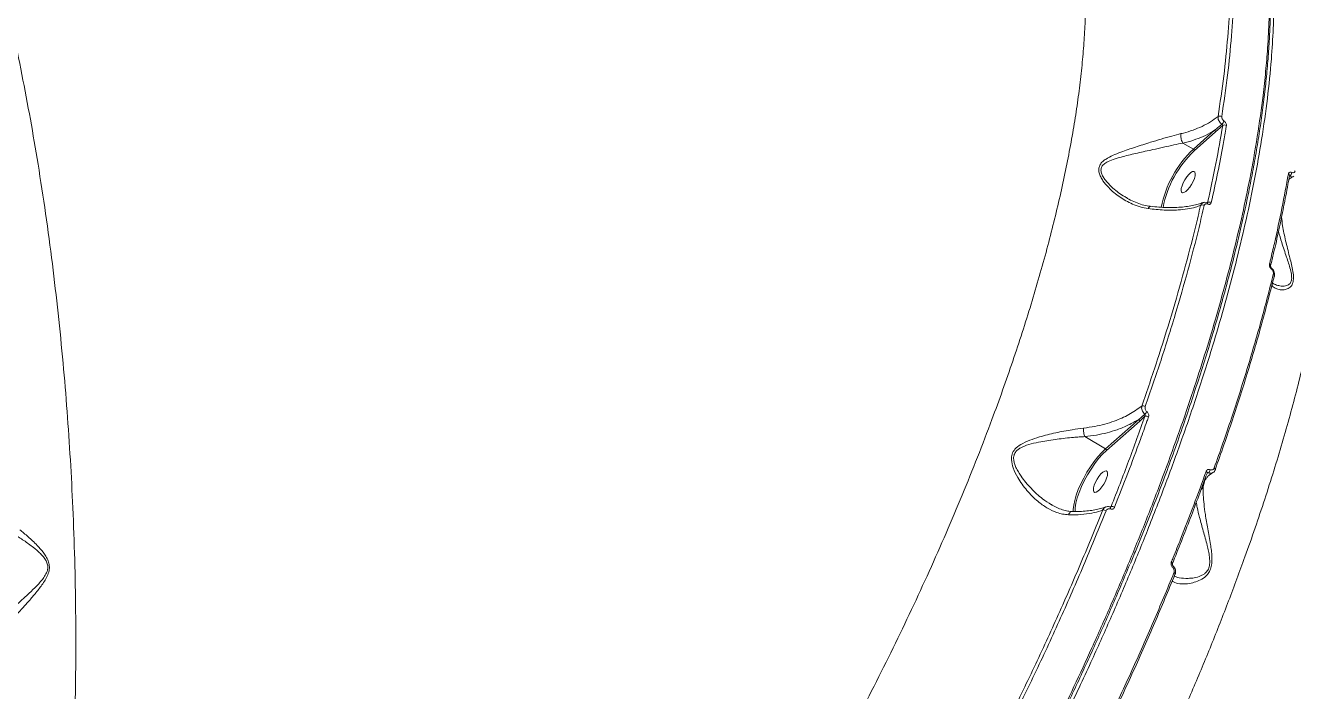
# Model space of a CAD drawing. Header units: millimetres. Extents: x -8607 to 7621, y -5747 to 4382.
# Drawn here: x 5129.4 to 5597.6, y 538 to 783.9 of the extents above; entities that cross this region are included whole.
import ezdxf

# ---------------------------------------------------------------- set-up
doc = ezdxf.new("R2010")
doc.units = ezdxf.units.MM
doc.layers.add('DIKOM_ОБЪЕКТ', color=7, linetype='Continuous')

msp = doc.modelspace()

# ---------------------------------------------------------------- linework, layer by layer
at = {"layer": 'DIKOM_ОБЪЕКТ', "color": 7, "linetype": 'Continuous', "lineweight": 15}
for p, q in [((5560.575, 738.191), (5568.443, 745.156)), ((5568.778, 744.556), (5560.91, 737.592)), ((5571.414, 746.911), (5568.778, 744.556)), ((5556.746, 740.431), (5560.575, 738.191)), ((5596.072, 728.402), (5596.072, 728.402)), ((5565.664, 718.42), (5565.836, 718.502)), ((5565.731, 718.397), (5565.742, 718.392)), ((5528.17, 627.636), (5540.428, 638.486)), ((5540.763, 637.887), (5528.505, 627.037)), ((5542.728, 639.641), (5540.763, 637.887)), ((5520.495, 632.126), (5528.17, 627.636)), ((5566.094, 618.738), (5565.611, 618.496)), ((5568.713, 619.95), (5568.693, 619.909)), ((5564.647, 615.501), (5564.254, 613.728)), ((5529.815, 606.174), (5530.235, 606.375))]:
    msp.add_line(p, q, dxfattribs=at)
at = {"layer": 'DIKOM_ОБЪЕКТ', "color": 7, "linetype": 'Continuous', "lineweight": 15, "flags": 128}
for points in [[(5560.794, 730.008), (5561.148, 729.756), (5561.301, 729.204), (5561.243, 728.398), (5560.977, 727.403), (5560.525, 726.299), (5559.924, 725.176), (5559.223, 724.125), (5558.478, 723.23), (5557.749, 722.566), (5557.096, 722.184), (5556.572, 722.117), (5556.218, 722.369), (5556.065, 722.921), (5556.123, 723.727), (5556.389, 724.722), (5556.841, 725.826), (5557.442, 726.949), (5558.143, 728), (5558.889, 728.894), (5559.617, 729.559), (5560.27, 729.941), (5560.794, 730.008)], [(5589.414, 693.9), (5589.448, 693.978), (5589.473, 694.049), (5589.488, 694.111), (5589.495, 694.163), (5589.492, 694.206), (5589.48, 694.237), (5589.466, 694.253)], [(5516.26, 604.428), (5516.26, 605.24), (5516.425, 606.825), (5516.795, 608.604), (5517.362, 610.538), (5518.114, 612.585), (5519.033, 614.7), (5520.101, 616.838), (5521.295, 618.953), (5522.587, 620.998), (5523.951, 622.928), (5525.356, 624.703), (5526.773, 626.284), (5528.17, 627.636)], [(5528.505, 627.037), (5527.074, 625.646), (5525.624, 624.01), (5524.19, 622.168), (5522.806, 620.166), (5521.506, 618.051), (5520.322, 615.875), (5519.281, 613.69), (5518.409, 611.549), (5517.728, 609.503), (5517.253, 607.603), (5516.996, 605.893), (5516.963, 604.416), (5516.964, 604.408)], [(5528.39, 619.453), (5528.743, 619.201), (5528.897, 618.649), (5528.838, 617.843), (5528.572, 616.848), (5528.12, 615.744), (5527.519, 614.621), (5526.818, 613.57), (5526.073, 612.675), (5525.344, 612.011), (5524.691, 611.629), (5524.167, 611.562), (5523.813, 611.814), (5523.66, 612.366), (5523.718, 613.172), (5523.984, 614.167), (5524.436, 615.271), (5525.037, 616.394), (5525.738, 617.445), (5526.484, 618.339), (5527.212, 619.004), (5527.865, 619.386), (5528.39, 619.453)], [(5565.319, 619.271), (5565.466, 619.173), (5565.588, 619.07), (5565.681, 618.964), (5565.741, 618.86), (5565.766, 618.762), (5565.754, 618.673), (5565.752, 618.666)], [(5565.752, 618.666), (5565.707, 618.597), (5565.626, 618.537)], [(5568.28, 620.551), (5568.422, 620.457), (5568.542, 620.356), (5568.633, 620.254), (5568.695, 620.152), (5568.723, 620.055), (5568.718, 619.966), (5568.713, 619.95)], [(5529.87, 606.161), (5529.93, 606.117), (5529.977, 606.034), (5530.004, 605.92), (5530.01, 605.778), (5529.996, 605.613), (5529.961, 605.434)], [(5552.447, 585.761), (5552.595, 585.665), (5552.719, 585.566), (5552.815, 585.468), (5552.879, 585.373), (5552.908, 585.287), (5552.902, 585.212), (5552.899, 585.203)], [(5552.946, 583.813), (5553.014, 583.936), (5553.068, 584.051), (5553.107, 584.155), (5553.13, 584.247), (5553.135, 584.322), (5553.124, 584.38), (5553.096, 584.419), (5553.094, 584.42)], [(5553.435, 581.897), (5553.578, 581.804), (5553.7, 581.709), (5553.795, 581.614), (5553.86, 581.523), (5553.894, 581.439), (5553.895, 581.366), (5553.862, 581.305), (5553.798, 581.259)]]:
    msp.add_lwpolyline(points, dxfattribs=at)
at = {"layer": 'DIKOM_ОБЪЕКТ', "color": 7, "linetype": 'Continuous', "lineweight": 15}
for centre, radius, start, end in [((5570.401, 749.191), 1.239, 58.88563, 124.78526), ((5568.144, 744.595), 0.635, 356.48291, 61.89602), ((5568.498, 750.12), 3.739, 313.99228, 336.20636), ((5572.149, 745.93), 1.225, 58.42718, 126.86467), ((5587.888, 709.139), 39.875, 133.23257, 169.05178), ((5587.001, 709.653), 38.227, 133.04194, 169.43013), ((5560.276, 737.631), 0.635, 356.48203, 61.89617), ((5595.379, 728.475), 0.696, 353.21534, 65.42013), ((5595.222, 729.597), 1.659, 302.35718, 1.23681), ((5563.893, 716.294), 1.311, 58.05557, 119.13733), ((5565.457, 718.056), 0.44, 345.78405, 49.72487), ((5566.514, 717.417), 1.28, 57.62426, 121.99518), ((5588.445, 695.275), 0.671, 354.59179, 67.26203), ((5589.831, 691.348), 0.676, 355.84381, 66.97274), ((5590.1, 691.4), 0.417, 310.43226, 346.03922), ((5541.976, 641.894), 1.589, 56.90711, 105.10391), ((5540.129, 637.926), 0.635, 356.48291, 61.89602), ((5540.49, 642.949), 3.351, 311.06415, 331.59242), ((5543.179, 638.161), 1.547, 56.22535, 106.94938), ((5527.871, 627.076), 0.635, 356.48203, 61.89617), ((5565.059, 620.156), 1.756, 306.11346, 351.98704), ((5527.374, 603.202), 1.866, 56.81032, 96.99623), ((5530.534, 604.638), 1.763, 56.11622, 99.77184)]:
    msp.add_arc(centre, radius, start, end, dxfattribs=at)
for points, knots in [([(5029.323, 982.02), (5031.62, 980.359), (5036.364, 976.93), (5043.49, 970.3), (5050.696, 962.483), (5057.818, 953.495), (5064.83, 943.39), (5070.777, 933.696), (5075.7, 924.895), (5079.655, 917.34), (5083.542, 909.421), (5087.338, 901.182), (5091.035, 892.651), (5094.636, 883.829), (5098.152, 874.685), (5101.571, 865.253), (5104.886, 855.555), (5108.621, 843.969), (5112.717, 830.295), (5117.037, 814.53), (5121.075, 798.407), (5124.779, 782.204), (5128.193, 765.803), (5131.302, 749.362), (5134.228, 732.236), (5136.946, 714.435), (5139.413, 696.069), (5141.563, 677.653), (5143.374, 659.49), (5144.879, 641.43), (5146.079, 623.63), (5147.023, 605.386), (5147.687, 586.732), (5148.041, 567.809), (5148.078, 549.15), (5147.812, 531.049), (5147.256, 513.34), (5146.433, 496.162), (5145.355, 479.635), (5144.07, 463.746), (5143.031, 453.596), (5142.512, 448.516)], [0, 0, 0, 0, 0.0295741, 0.0610736, 0.092718, 0.1244627, 0.1563564, 0.1883528, 0.2074512, 0.2265497, 0.2457365, 0.2649233, 0.2838489, 0.3027745, 0.321786, 0.3407975, 0.3596657, 0.3785551, 0.4067544, 0.4350244, 0.4624508, 0.4899422, 0.5163647, 0.5428453, 0.5688813, 0.5971268, 0.6254429, 0.6529138, 0.6804497, 0.7069148, 0.7334378, 0.7595154, 0.787831, 0.8162174, 0.8437562, 0.87136, 0.89789, 0.9244779, 0.9506191, 0.9752864, 1, 1, 1, 1]), ([(5354.937, 396.202), (5358.527, 401.223), (5365.715, 411.277), (5376.3, 426.81), (5386.726, 442.659), (5396.968, 458.846), (5406.99, 475.306), (5416.774, 492.024), (5426.278, 508.932), (5434.924, 524.971), (5442.746, 540.063), (5449.799, 554.181), (5456.594, 568.314), (5463.125, 582.452), (5469.372, 596.561), (5475.325, 610.623), (5480.966, 624.598), (5485.91, 637.489), (5490.219, 649.295), (5493.952, 660.015), (5497.453, 670.586), (5500.723, 681.008), (5503.762, 691.287), (5506.556, 701.375), (5509.1, 711.246), (5511.398, 720.907), (5513.455, 730.38), (5515.269, 739.66), (5516.834, 748.726), (5518.145, 757.551), (5519.201, 766.118), (5520.003, 774.428), (5520.55, 782.484), (5520.839, 790.249), (5520.872, 797.705), (5520.653, 804.857), (5520.179, 811.722), (5519.373, 818.98), (5518.136, 826.493), (5516.352, 834.106), (5514.13, 841.155), (5511.475, 847.611), (5508.395, 853.465), (5504.885, 858.688), (5500.983, 863.336), (5498.035, 865.892), (5496.559, 867.17)], [0, 0, 0, 0, 0.0279517, 0.0559711, 0.0841497, 0.112398, 0.140846, 0.1693659, 0.1980505, 0.2268089, 0.2504876, 0.2742079, 0.2980249, 0.3218842, 0.3458643, 0.3698877, 0.3940102, 0.4181768, 0.4373171, 0.4564794, 0.475545, 0.4946105, 0.5137639, 0.5329172, 0.5518732, 0.5708292, 0.5898716, 0.608914, 0.6280087, 0.6471254, 0.6661455, 0.6851656, 0.7042731, 0.7233807, 0.7422913, 0.7612018, 0.7801984, 0.799195, 0.8241795, 0.8492136, 0.8742975, 0.8994316, 0.9244982, 0.9496151, 0.9747822, 1, 1, 1, 1]), ([(5371.714, 306.144), (5374.363, 309.481), (5380.382, 317.063), (5389.715, 329.255), (5399.924, 343.002), (5410.271, 357.41), (5420.946, 372.783), (5431.307, 388.231), (5440.94, 403.088), (5449.655, 416.941), (5458.193, 430.902), (5466.909, 445.595), (5475.81, 461.102), (5484.728, 477.171), (5493.416, 493.402), (5501.808, 509.672), (5509.452, 525.052), (5516.563, 539.893), (5523.357, 554.594), (5530.058, 569.676), (5536.66, 585.194), (5543.096, 601.043), (5549.175, 616.808), (5554.848, 632.37), (5559.83, 646.862), (5564.286, 660.645), (5568.348, 674.035), (5572.143, 687.5), (5575.64, 701.013), (5578.742, 714.244), (5581.673, 728.285), (5584.286, 742.979), (5586.138, 756.135), (5587.306, 766.899), (5588.084, 776.324), (5588.587, 786.24), (5588.71, 796.749), (5588.375, 806.982), (5587.543, 816.895), (5586.217, 826.241), (5584.5, 834.487), (5582.487, 841.715), (5580.06, 848.638), (5576.949, 855.512), (5573.496, 861.596), (5570.932, 864.84), (5569.873, 866.18)], [0, 0, 0, 0, 0.01767944, 0.04016568, 0.06269094, 0.08677951, 0.11091606, 0.13660818, 0.1596242, 0.17982276, 0.20004957, 0.2228938, 0.24577893, 0.2690915, 0.29398086, 0.3172348, 0.34053191, 0.3614601, 0.38241974, 0.40526396, 0.4281491, 0.45146167, 0.47635103, 0.49960497, 0.52290208, 0.54383028, 0.56478992, 0.58727838, 0.60980588, 0.63246224, 0.6551585, 0.68378136, 0.71248484, 0.72981295, 0.7471589, 0.76964734, 0.79217482, 0.81626786, 0.84040892, 0.86473828, 0.8891171, 0.9093088, 0.92952874, 0.95559596, 0.98166318, 1, 1, 1, 1]), ([(5537.333, 585.283), (5538.035, 586.967), (5540.116, 591.955), (5543.415, 600.185), (5547.233, 609.962), (5550.888, 619.659), (5554.391, 629.281), (5557.739, 638.829), (5560.934, 648.307), (5563.977, 657.717), (5566.869, 667.062), (5569.602, 676.323), (5572.168, 685.464), (5574.553, 694.448), (5576.755, 703.26), (5578.774, 711.902), (5580.612, 720.378), (5582.27, 728.691), (5583.749, 736.844), (5585.048, 744.839), (5586.168, 752.678), (5587.109, 760.364), (5587.871, 767.899), (5588.453, 775.273), (5588.853, 782.462), (5589.067, 789.435), (5589.095, 796.176), (5588.938, 802.683), (5588.595, 808.959), (5588.067, 815.006), (5587.354, 820.828), (5586.455, 826.425), (5585.37, 831.798), (5584.099, 836.949), (5582.639, 841.879), (5580.992, 846.584), (5579.163, 851.052), (5577.158, 855.264), (5574.978, 859.199), (5572.675, 862.83), (5571.007, 865.013), (5570.192, 866.08)], [0, 0, 0, 0, 0.01318254, 0.03906291, 0.06489452, 0.09070698, 0.11652966, 0.14238243, 0.1682948, 0.19429624, 0.22041622, 0.24666899, 0.27291862, 0.2990357, 0.32503673, 0.35095144, 0.37680953, 0.40264064, 0.42847437, 0.45433285, 0.48024319, 0.50623487, 0.53233731, 0.55857938, 0.58485508, 0.61104258, 0.63710635, 0.66307589, 0.68898047, 0.71484909, 0.74071049, 0.76658943, 0.79250815, 0.81849422, 0.84457465, 0.87077592, 0.89704984, 0.92325667, 0.94930299, 0.97521592, 1, 1, 1, 1]), ([(5580.452, 850.338), (5581.176, 848.607), (5583.073, 844.066), (5585.576, 835.919), (5587.751, 825.989), (5589.235, 815.507), (5590.073, 804.899), (5590.354, 793.967), (5590.136, 782.917), (5589.396, 770.629), (5588.024, 757.009), (5585.937, 742.223), (5583.285, 727.242), (5580.223, 712.58), (5576.74, 697.915), (5572.936, 683.471), (5568.423, 667.788), (5563.11, 650.822), (5557.003, 632.857), (5550.513, 615.063), (5543.898, 598.003), (5537.043, 581.257), (5530.081, 565.048), (5522.41, 547.973), (5513.986, 530.049), (5504.916, 511.629), (5495.707, 493.707), (5486.678, 476.814), (5477.629, 460.492), (5468.7, 444.929), (5458.841, 428.301), (5448.007, 410.68), (5436.365, 392.49), (5424.796, 375.094), (5413.67, 358.97), (5402.719, 343.653), (5392.09, 329.289), (5380.71, 314.427), (5368.582, 299.182), (5355.941, 283.965), (5343.606, 269.745), (5331.946, 256.869), (5320.652, 244.925), (5309.861, 234.007), (5299.104, 223.572), (5292.043, 217.132), (5288.443, 213.849)], [0, 0, 0, 0, 0.0156509, 0.0410528, 0.0664547, 0.0899044, 0.1133542, 0.1348277, 0.1563011, 0.1771003, 0.2025022, 0.227904, 0.2513538, 0.2748036, 0.2962771, 0.3177505, 0.3385497, 0.3639515, 0.3893534, 0.4128032, 0.436253, 0.4577264, 0.4791999, 0.4999991, 0.5244807, 0.5489623, 0.5715463, 0.5941304, 0.614795, 0.6354597, 0.6554668, 0.6808687, 0.7062706, 0.7297205, 0.7531703, 0.7746438, 0.7961173, 0.8169165, 0.8423185, 0.8677204, 0.8911702, 0.9146201, 0.9360936, 0.9575671, 0.9783663, 1, 1, 1, 1]), ([(5569.694, 750.208), (5570.448, 755.252), (5571.958, 765.353), (5573.367, 779.702), (5574.196, 793.502), (5574.156, 802.073), (5574.137, 806.364)], [0, 0, 0, 0, 0.2482505, 0.4971903, 0.7482387, 1, 1, 1, 1]), ([(5575.494, 806.538), (5575.514, 802.297), (5575.555, 793.805), (5574.741, 780.051), (5573.335, 765.615), (5571.806, 755.377), (5571.041, 750.251)], [0, 0, 0, 0, 0.24825027, 0.49718987, 0.74823847, 1, 1, 1, 1]), ([(5610.398, 766.413), (5610.849, 762.836), (5611.751, 755.672), (5612.234, 743.834), (5612.072, 731.21), (5611.194, 717.745), (5609.612, 703.499), (5607.63, 690.534), (5605.547, 679.192), (5603.598, 669.699), (5601.4, 659.981), (5598.966, 650.094), (5596.306, 640.066), (5593.423, 629.896), (5590.306, 619.55), (5586.967, 609.064), (5583.415, 598.463), (5579.037, 586.001), (5573.684, 571.574), (5567.273, 555.304), (5560.49, 539.005), (5553.462, 522.946), (5546.15, 506.993), (5538.634, 491.283), (5530.618, 475.2), (5522.096, 458.776), (5513.102, 442.134), (5503.892, 425.741), (5494.625, 409.851), (5485.235, 394.32), (5475.813, 379.268), (5465.987, 364.1), (5455.762, 348.864), (5445.2, 333.698), (5434.602, 319.028), (5424.143, 305.07), (5413.736, 291.683), (5403.473, 278.956), (5393.431, 266.972), (5383.631, 255.676), (5377.242, 248.659), (5374.045, 245.147)], [0, 0, 0, 0, 0.03134419, 0.06278625, 0.09437289, 0.12605966, 0.15789521, 0.18983324, 0.20889685, 0.22796047, 0.24711226, 0.26626406, 0.28515516, 0.30404626, 0.32302307, 0.34199989, 0.36083371, 0.37968863, 0.40783653, 0.43605496, 0.46343133, 0.4908725, 0.51724689, 0.54367912, 0.56966771, 0.59786162, 0.62612609, 0.65354693, 0.68103254, 0.70744938, 0.73392402, 0.75995407, 0.78821804, 0.81655262, 0.84404121, 0.87159459, 0.89807625, 0.92461569, 0.95070922, 0.97533148, 1, 1, 1, 1]), ([(5556.001, 743.932), (5556.301, 744.005), (5557.831, 744.377), (5560.505, 745.198), (5563.854, 746.578), (5566.977, 748.228), (5568.785, 749.546), (5569.694, 750.208)], [0, 0, 0, 0, 0.0563914, 0.288291, 0.5227681, 0.7600043, 1, 1, 1, 1]), ([(5571.095, 747.43), (5571.051, 747.464), (5570.79, 747.666), (5570.349, 748.121), (5569.908, 748.831), (5569.655, 749.571), (5569.681, 749.996), (5569.694, 750.208)], [0, 0, 0, 0, 0.0485308, 0.2867338, 0.5246988, 0.7622785, 1, 1, 1, 1]), ([(5571.041, 750.251), (5571.035, 750.125), (5571.025, 749.874), (5571.187, 749.437), (5571.461, 749.019), (5571.732, 748.75), (5571.892, 748.631), (5571.919, 748.611)], [0, 0, 0, 0, 0.2378088, 0.4755153, 0.7135038, 0.9515312, 1, 1, 1, 1]), ([(5568.443, 745.156), (5567.329, 744.517), (5565.167, 743.277), (5561.534, 741.797), (5558.701, 740.911), (5557.062, 740.509), (5556.746, 740.431)], [0, 0, 0, 0, 0.3208307, 0.6223551, 0.9272313, 1, 1, 1, 1]), ([(5565.836, 718.502), (5566.895, 723.347), (5569.015, 733.048), (5570.614, 742.286), (5571.414, 746.911)], [0, 0, 0, 0, 0.49945, 1, 1, 1, 1]), ([(5572.791, 746.974), (5572.713, 746.508), (5572.326, 744.176), (5571.306, 738.359), (5569.592, 729.393), (5567.997, 722.131), (5567.2, 718.498)], [0, 0, 0, 0, 0.0507693, 0.253855, 0.6266991, 1, 1, 1, 1]), ([(5568.443, 745.156), (5568.638, 745.319), (5569.531, 746.067), (5570.409, 746.832), (5571.095, 747.43)], [0, 0, 0, 0, 0.2185559, 1, 1, 1, 1]), ([(5571.414, 746.911), (5571.413, 746.95), (5571.412, 747.029), (5571.35, 747.167), (5571.252, 747.3), (5571.159, 747.385), (5571.104, 747.423), (5571.095, 747.43)], [0, 0, 0, 0, 0.23851907, 0.47697273, 0.71497679, 0.95221916, 1, 1, 1, 1]), ([(5571.919, 748.611), (5571.946, 748.592), (5572.105, 748.474), (5572.375, 748.207), (5572.648, 747.789), (5572.808, 747.353), (5572.797, 747.1), (5572.791, 746.974)], [0, 0, 0, 0, 0.0479293, 0.2856334, 0.523625, 0.7617704, 1, 1, 1, 1]), ([(5543.846, 716.268), (5542.858, 716.457), (5540.88, 716.836), (5537.332, 718.181), (5533.307, 720.431), (5529.69, 723.476), (5527.456, 726.12), (5526.338, 727.988), (5525.727, 729.547), (5525.591, 731.136), (5526.112, 732.555), (5527.073, 733.668), (5528.639, 734.825), (5530.892, 735.974), (5534.502, 737.384), (5539.118, 738.968), (5544.191, 740.555), (5548.735, 741.944), (5552.54, 743.054), (5554.892, 743.651), (5556.001, 743.932)], [0, 0, 0, 0, 0.05193, 0.1038899, 0.195155, 0.2864042, 0.3437019, 0.3731335, 0.4024724, 0.4366826, 0.4671116, 0.4969772, 0.5269692, 0.5808921, 0.6349545, 0.7265891, 0.8181324, 0.8810564, 0.9438912, 1, 1, 1, 1]), ([(5556.741, 740.435), (5556.741, 740.435), (5555.668, 740.231), (5553.296, 739.741), (5549.547, 738.918), (5545.022, 737.898), (5539.962, 736.784), (5535.334, 735.685), (5531.689, 734.704), (5529.304, 733.822), (5527.73, 732.901), (5526.827, 731.969), (5526.362, 730.841), (5526.564, 729.407), (5527.244, 727.998), (5528.457, 726.265), (5530.851, 723.806), (5533.462, 721.618), (5535.461, 720.593), (5535.854, 720.391)], [0, 0, 0, 0, 0.00003824, 0.06845538, 0.14622716, 0.224102, 0.33773004, 0.45144806, 0.51695457, 0.58226997, 0.62549444, 0.65095681, 0.68440895, 0.72224024, 0.75622311, 0.79036246, 0.85945364, 0.972325, 1, 1, 1, 1]), ([(5556.001, 743.932), (5555.994, 743.899), (5555.964, 743.752), (5555.924, 743.36), (5555.95, 742.688), (5556.111, 741.855), (5556.381, 741.051), (5556.621, 740.64), (5556.741, 740.435)], [0, 0, 0, 0, 0.0350348, 0.1552513, 0.3664391, 0.5776263, 0.7888131, 1, 1, 1, 1]), ([(5556.746, 740.431), (5556.745, 740.432), (5556.743, 740.433), (5556.742, 740.435), (5556.741, 740.435)], [0, 0, 0, 0, 0.6744349, 1, 1, 1, 1]), ([(5588.705, 695.894), (5588.827, 696.399), (5589.437, 698.925), (5591.054, 705.851), (5593.371, 716.526), (5594.903, 724.912), (5595.669, 729.108)], [0, 0, 0, 0, 0.0441427, 0.2207211, 0.6100162, 1, 1, 1, 1]), ([(5589.091, 695.199), (5589.47, 696.747), (5590.563, 701.22), (5592.18, 708.458), (5593.937, 716.895), (5595.225, 723.539), (5595.868, 727.313), (5596.052, 728.396)], [0, 0, 0, 0, 0.1349356, 0.3899517, 0.6443487, 0.8980331, 1, 1, 1, 1]), ([(5595.669, 729.108), (5595.677, 729.145), (5595.711, 729.309), (5595.846, 729.543), (5596.126, 729.719), (5596.48, 729.766), (5596.747, 729.677), (5596.881, 729.633)], [0, 0, 0, 0, 0.07334, 0.3225289, 0.5550505, 0.7773837, 1, 1, 1, 1]), ([(5595.814, 727.015), (5596.002, 727.175), (5596.497, 727.596), (5597.197, 727.965), (5597.632, 728.195)], [0, 0, 0, 0, 0.3794683, 1, 1, 1, 1]), ([(5597.596, 728.226), (5597.538, 728.187), (5597.317, 728.037), (5596.795, 727.993), (5596.339, 728.128), (5596.11, 728.196)], [0, 0, 0, 0, 0.1513714, 0.5719867, 1, 1, 1, 1]), ([(5596.881, 729.633), (5597.016, 729.589), (5597.285, 729.499), (5597.644, 729.546), (5597.929, 729.723), (5598.067, 729.961), (5598.102, 730.128), (5598.11, 730.167)], [0, 0, 0, 0, 0.2210992, 0.4418507, 0.6744982, 0.9251297, 1, 1, 1, 1]), ([(5544.811, 717.094), (5544.582, 717.115), (5543.537, 717.216), (5541.675, 717.699), (5539.222, 718.564), (5537.257, 719.465), (5536.155, 720.152), (5535.841, 720.348)], [0, 0, 0, 0, 0.0721835, 0.3298537, 0.6014506, 0.8862245, 1, 1, 1, 1]), ([(5541.562, 643.428), (5543.503, 649.091), (5547.39, 660.432), (5552.579, 677.087), (5557.277, 693.453), (5560.775, 706.878), (5562.627, 714.762), (5563.255, 717.438)], [0, 0, 0, 0, 0.2200464, 0.4406219, 0.6628116, 0.885546, 1, 1, 1, 1]), ([(5564.587, 717.406), (5563.957, 714.723), (5562.116, 706.884), (5558.64, 693.534), (5553.959, 677.203), (5548.745, 660.447), (5544.812, 648.971), (5542.843, 643.225)], [0, 0, 0, 0, 0.1144547, 0.3345006, 0.5550758, 0.7772655, 1, 1, 1, 1]), ([(5563.255, 717.438), (5562.626, 717.217), (5561.138, 716.694), (5558.401, 716.116), (5554.598, 715.693), (5549.809, 715.615), (5545.851, 716.048), (5543.846, 716.268)], [0, 0, 0, 0, 0.1301673, 0.3081385, 0.4882733, 0.7408505, 1, 1, 1, 1]), ([(5543.846, 716.268), (5543.858, 716.289), (5543.972, 716.507), (5544.222, 716.843), (5544.544, 717.085), (5544.725, 717.051), (5544.781, 717.041)], [0, 0, 0, 0, 0.0423156, 0.4244217, 0.8206708, 1, 1, 1, 1]), ([(5564.083, 718.509), (5563.841, 718.409), (5563.023, 718.071), (5561.348, 717.614), (5559.084, 717.152), (5556.565, 716.835), (5553.835, 716.665), (5550.912, 716.655), (5547.9, 716.789), (5545.804, 717.013), (5544.789, 717.121)], [0, 0, 0, 0, 0.0561118, 0.1893382, 0.32384, 0.4596704, 0.5965126, 0.7338656, 0.8710376, 1, 1, 1, 1]), ([(5563.255, 717.438), (5563.28, 717.51), (5563.378, 717.797), (5563.639, 718.191), (5563.977, 718.355), (5564.126, 718.427)], [0, 0, 0, 0, 0.1567801, 0.6304264, 1, 1, 1, 1]), ([(5565.726, 718.389), (5565.691, 718.407), (5565.422, 718.545), (5564.875, 718.64), (5564.403, 718.523), (5564.176, 718.466)], [0, 0, 0, 0, 0.07134681, 0.55145059, 1, 1, 1, 1]), ([(5565.884, 717.948), (5565.748, 717.993), (5565.474, 718.083), (5565.098, 718.035), (5564.798, 717.853), (5564.643, 717.615), (5564.598, 717.447), (5564.587, 717.406)], [0, 0, 0, 0, 0.2263604, 0.4527269, 0.6823825, 0.9207758, 1, 1, 1, 1]), ([(5565.815, 718.363), (5565.822, 718.365), (5565.842, 718.374), (5565.789, 718.372), (5565.713, 718.402), (5565.654, 718.437), (5565.637, 718.447)], [0, 0, 0, 0, 0.1581154, 0.5195412, 0.8602759, 1, 1, 1, 1]), ([(5565.778, 718.359), (5565.794, 718.367), (5565.835, 718.388), (5565.844, 718.445), (5565.837, 718.491), (5565.836, 718.502)], [0, 0, 0, 0, 0.3120529, 0.8263992, 1, 1, 1, 1]), ([(5567.2, 718.498), (5567.188, 718.455), (5567.143, 718.285), (5566.985, 718.043), (5566.68, 717.86), (5566.299, 717.811), (5566.022, 717.902), (5565.884, 717.948)], [0, 0, 0, 0, 0.0795875, 0.3194881, 0.5497988, 0.7748586, 1, 1, 1, 1]), ([(5593.128, 713.108), (5593.249, 712.06), (5593.577, 709.24), (5594.611, 704.365), (5595.788, 699.763), (5596.688, 696.215), (5597.255, 693.682), (5597.6, 691.281), (5597.489, 689.241), (5596.839, 687.645), (5595.625, 686.673), (5594.104, 686.263), (5592.547, 686.3), (5591.036, 686.699), (5590.192, 687.278), (5589.767, 687.569)], [0, 0, 0, 0, 0.0746408, 0.2009097, 0.3309455, 0.3859658, 0.4417063, 0.5043758, 0.5546223, 0.6049165, 0.6787403, 0.7539834, 0.8308651, 0.9149111, 1, 1, 1, 1]), ([(5589.722, 688.825), (5589.83, 688.751), (5590.43, 688.337), (5591.659, 687.928), (5593.341, 687.596), (5594.938, 687.733), (5596.219, 688.398), (5596.874, 689.749), (5596.908, 691.595), (5596.435, 693.788), (5595.736, 696.117), (5594.623, 699.424), (5593.261, 703.378), (5592.402, 706.503), (5592.026, 707.869)], [0, 0, 0, 0, 0.0232472, 0.1285205, 0.2212837, 0.3137842, 0.3993439, 0.4552742, 0.511041, 0.5831968, 0.6498645, 0.7166794, 0.8760921, 1, 1, 1, 1]), ([(5589.414, 693.9), (5589.288, 694.017), (5589.039, 694.25), (5588.781, 694.74), (5588.642, 695.284), (5588.655, 695.677), (5588.7, 695.872), (5588.705, 695.894)], [0, 0, 0, 0, 0.21477119, 0.42592812, 0.68171398, 0.96414945, 1, 1, 1, 1]), ([(5589.466, 694.253), (5589.464, 694.254), (5589.441, 694.27), (5589.385, 694.324), (5589.303, 694.419), (5589.217, 694.559), (5589.138, 694.747), (5589.091, 694.975), (5589.096, 695.145), (5589.113, 695.2), (5589.116, 695.212)], [0, 0, 0, 0, 0.0065945, 0.0811979, 0.1621853, 0.2751644, 0.4299841, 0.6425419, 0.9209319, 1, 1, 1, 1]), ([(5590.095, 691.97), (5590.124, 692.178), (5590.173, 692.544), (5590.02, 693.104), (5589.773, 693.568), (5589.534, 693.789), (5589.414, 693.9)], [0, 0, 0, 0, 0.3292165, 0.5797724, 0.7886019, 1, 1, 1, 1]), ([(5590.491, 691.302), (5590.51, 691.367), (5590.613, 691.703), (5590.587, 692.357), (5590.343, 693.181), (5589.95, 693.842), (5589.592, 694.119), (5589.451, 694.228)], [0, 0, 0, 0, 0.06570748, 0.34405954, 0.59954821, 0.84264002, 1, 1, 1, 1]), ([(5568.28, 620.551), (5570.434, 626.687), (5574.749, 638.975), (5580.474, 657.008), (5585.691, 674.766), (5588.626, 686.23), (5590.095, 691.97)], [0, 0, 0, 0, 0.2482503, 0.4971899, 0.7482385, 1, 1, 1, 1]), ([(5590.371, 691.083), (5588.926, 685.436), (5586.032, 674.127), (5580.865, 656.501), (5575.138, 638.431), (5570.787, 626.034), (5568.608, 619.826)], [0, 0, 0, 0, 0.2482505, 0.4971902, 0.7482387, 1, 1, 1, 1]), ([(5589.767, 687.569), (5589.767, 687.616), (5589.771, 687.868), (5589.699, 688.105), (5589.641, 688.298)], [0, 0, 0, 0, 0.1860218, 1, 1, 1, 1]), ([(5520.093, 635.282), (5521.471, 635.465), (5524.135, 635.818), (5527.905, 636.708), (5532.207, 638.075), (5536.996, 640.177), (5540.027, 642.335), (5541.562, 643.428)], [0, 0, 0, 0, 0.164794, 0.3184402, 0.4735199, 0.7333093, 1, 1, 1, 1]), ([(5542.692, 640.422), (5542.662, 640.446), (5542.424, 640.636), (5542.015, 641.089), (5541.618, 641.855), (5541.432, 642.688), (5541.519, 643.182), (5541.562, 643.428)], [0, 0, 0, 0, 0.0333396, 0.2664399, 0.5082689, 0.7552684, 1, 1, 1, 1]), ([(5542.843, 643.225), (5542.805, 643.068), (5542.729, 642.754), (5542.812, 642.232), (5543.033, 641.758), (5543.276, 641.482), (5543.42, 641.369), (5543.438, 641.355)], [0, 0, 0, 0, 0.2478617, 0.4958964, 0.7364511, 0.9670336, 1, 1, 1, 1]), ([(5540.428, 638.486), (5539.195, 637.773), (5536.713, 636.336), (5532.738, 634.734), (5528.756, 633.525), (5524.775, 632.639), (5521.95, 632.3), (5520.495, 632.126)], [0, 0, 0, 0, 0.2198974, 0.4427753, 0.6236712, 0.8062571, 1, 1, 1, 1]), ([(5530.235, 606.375), (5532.427, 611.968), (5536.817, 623.167), (5540.756, 634.145), (5542.728, 639.641)], [0, 0, 0, 0, 0.4994501, 1, 1, 1, 1]), ([(5544.039, 639.447), (5543.842, 638.89), (5542.857, 636.107), (5540.369, 629.205), (5536.453, 618.671), (5533.163, 610.293), (5531.517, 606.101)], [0, 0, 0, 0, 0.0507678, 0.2538476, 0.6266954, 1, 1, 1, 1]), ([(5540.428, 638.486), (5540.623, 638.65), (5541.383, 639.288), (5542.134, 639.938), (5542.692, 640.422)], [0, 0, 0, 0, 0.2563729, 1, 1, 1, 1]), ([(5542.728, 639.641), (5542.761, 639.711), (5542.824, 639.848), (5542.85, 640.068), (5542.817, 640.253), (5542.754, 640.359), (5542.711, 640.406), (5542.697, 640.418), (5542.692, 640.422)], [0, 0, 0, 0, 0.27256648, 0.53258616, 0.76675084, 0.93194688, 0.97408845, 1, 1, 1, 1]), ([(5543.438, 641.355), (5543.455, 641.342), (5543.6, 641.227), (5543.848, 640.947), (5544.073, 640.461), (5544.157, 639.928), (5544.078, 639.607), (5544.039, 639.447)], [0, 0, 0, 0, 0.0299153, 0.261791, 0.5039481, 0.7520215, 1, 1, 1, 1]), ([(5514.534, 603.287), (5513.794, 603.348), (5512.314, 603.469), (5509.612, 604.244), (5506.497, 605.744), (5502.768, 608.456), (5499.037, 612.166), (5496, 616.398), (5494.063, 620.287), (5493.316, 623.27), (5493.572, 625.706), (5494.731, 627.708), (5497.016, 629.434), (5500.131, 630.863), (5504.474, 632.246), (5509.74, 633.58), (5515.291, 634.652), (5518.692, 635.098), (5520.093, 635.282)], [0, 0, 0, 0, 0.0404305, 0.0808828, 0.150957, 0.2211467, 0.3139213, 0.4066913, 0.4680974, 0.5184387, 0.5509393, 0.5857394, 0.6308309, 0.6892176, 0.7478304, 0.8412608, 0.9345794, 1, 1, 1, 1]), ([(5520.489, 632.132), (5520.488, 632.132), (5519.801, 632.098), (5518.411, 632.014), (5515.027, 631.744), (5510.251, 631.218), (5505.032, 630.427), (5500.714, 629.485), (5498.044, 628.63), (5496.284, 627.675), (5495.443, 627.014), (5494.873, 626.333), (5494.574, 625.798), (5494.346, 625.177), (5494.219, 624.461), (5494.248, 623.392), (5494.538, 622.133), (5495.132, 620.632), (5495.96, 619.073), (5497.689, 616.391), (5500.61, 612.922), (5504.415, 609.402), (5507.074, 607.706), (5508.157, 607.014)], [0, 0, 0, 0, 0.0000708, 0.0395491, 0.0792444, 0.1909711, 0.3057993, 0.374434, 0.4442778, 0.4693279, 0.4949711, 0.5093074, 0.5240175, 0.5325722, 0.5498679, 0.5678426, 0.5960219, 0.6250114, 0.6610919, 0.697466, 0.8082751, 0.9218668, 1, 1, 1, 1]), ([(5520.489, 632.132), (5520.415, 632.345), (5520.266, 632.771), (5520.119, 633.595), (5520.052, 634.42), (5520.064, 634.98), (5520.089, 635.241), (5520.093, 635.282)], [0, 0, 0, 0, 0.2440021, 0.4880042, 0.7320067, 0.9571012, 1, 1, 1, 1]), ([(5520.495, 632.126), (5520.494, 632.127), (5520.492, 632.128), (5520.49, 632.13), (5520.489, 632.132), (5520.489, 632.132)], [0, 0, 0, 0, 0.5019097, 0.9101308, 1, 1, 1, 1]), ([(5552.447, 585.761), (5552.679, 586.335), (5553.84, 589.202), (5556.655, 596.26), (5560.778, 606.891), (5563.804, 615.143), (5565.319, 619.271)], [0, 0, 0, 0, 0.0507693, 0.253855, 0.6266991, 1, 1, 1, 1]), ([(5565.626, 618.537), (5563.599, 613.023), (5559.542, 601.982), (5555.039, 590.736), (5552.785, 585.106)], [0, 0, 0, 0, 0.49945, 1, 1, 1, 1]), ([(5564.647, 615.441), (5564.668, 615.52), (5564.792, 615.987), (5565.243, 616.691), (5566.052, 617.596), (5566.891, 618.288), (5567.578, 618.655), (5567.823, 618.786)], [0, 0, 0, 0, 0.0618697, 0.3633573, 0.6198756, 0.8646874, 1, 1, 1, 1]), ([(5565.319, 619.271), (5565.33, 619.3), (5565.395, 619.468), (5565.581, 619.735), (5565.936, 619.961), (5566.361, 620.041), (5566.652, 619.954), (5566.798, 619.911)], [0, 0, 0, 0, 0.04891933, 0.28708572, 0.52496427, 0.76253683, 1, 1, 1, 1]), ([(5565.755, 618.666), (5565.762, 618.685), (5565.783, 618.738), (5565.789, 618.739), (5565.802, 618.74), (5565.806, 618.74)], [0, 0, 0, 0, 0.2577761, 0.7669106, 1, 1, 1, 1]), ([(5566.094, 618.738), (5566.047, 618.752), (5565.954, 618.78), (5565.851, 618.773), (5565.811, 618.745), (5565.806, 618.741)], [0, 0, 0, 0, 0.4680184, 0.9372056, 1, 1, 1, 1]), ([(5567.768, 618.853), (5567.693, 618.8), (5567.425, 618.61), (5566.829, 618.535), (5566.339, 618.67), (5566.094, 618.738)], [0, 0, 0, 0, 0.1624557, 0.5811357, 1, 1, 1, 1]), ([(5566.798, 619.911), (5566.944, 619.868), (5567.236, 619.781), (5567.663, 619.861), (5568.019, 620.088), (5568.204, 620.355), (5568.269, 620.523), (5568.28, 620.551)], [0, 0, 0, 0, 0.2376974, 0.4754976, 0.7137247, 0.9520118, 1, 1, 1, 1]), ([(5567.782, 618.84), (5567.984, 618.975), (5568.398, 619.252), (5568.603, 619.715), (5568.708, 619.952)], [0, 0, 0, 0, 0.4872981, 1, 1, 1, 1]), ([(5564.254, 613.728), (5564.229, 613.279), (5564.178, 612.37), (5564.232, 610.225), (5564.473, 607.261), (5565.035, 603.089), (5565.9, 598.114), (5566.752, 593.601), (5567.258, 590.104), (5567.495, 587.546), (5567.439, 584.985), (5566.795, 582.71), (5565.584, 580.838), (5563.715, 579.429), (5561.459, 578.477), (5558.834, 577.836), (5556.094, 577.656), (5553.967, 578.018), (5553.128, 578.625), (5552.832, 578.84)], [0, 0, 0, 0, 0.0443359, 0.0895887, 0.1599534, 0.2324657, 0.3224987, 0.4152107, 0.4503604, 0.4859282, 0.532942, 0.5664249, 0.5998052, 0.653098, 0.7102645, 0.7686664, 0.8578768, 0.9497899, 1, 1, 1, 1]), ([(5564.254, 613.728), (5564.24, 613.689), (5564.175, 613.513), (5563.951, 613.13), (5563.685, 612.78), (5563.436, 612.658), (5563.432, 612.656)], [0, 0, 0, 0, 0.0946717, 0.4195226, 0.9901976, 1, 1, 1, 1]), ([(5492.447, 527.667), (5495.6, 534.124), (5501.915, 547.058), (5510.81, 566.452), (5519.31, 585.835), (5524.532, 598.642), (5527.147, 605.054)], [0, 0, 0, 0, 0.24825272, 0.49719376, 0.74824086, 1, 1, 1, 1]), ([(5528.396, 604.764), (5525.812, 598.426), (5520.638, 585.734), (5512.168, 566.401), (5503.221, 546.874), (5496.822, 533.765), (5493.617, 527.201)], [0, 0, 0, 0, 0.2482522, 0.497193, 0.7482405, 1, 1, 1, 1]), ([(5515.805, 604.546), (5515.588, 604.545), (5514.731, 604.54), (5513.195, 604.844), (5511.195, 605.465), (5509.5, 606.206), (5508.5, 606.818), (5508.165, 607.023)], [0, 0, 0, 0, 0.0842218, 0.332684, 0.5930984, 0.8636643, 1, 1, 1, 1]), ([(5527.147, 605.054), (5526.116, 604.702), (5524.034, 603.992), (5520.183, 603.406), (5516.917, 603.241), (5514.95, 603.279), (5514.534, 603.287)], [0, 0, 0, 0, 0.2991599, 0.6039868, 0.9163485, 1, 1, 1, 1]), ([(5515.774, 604.481), (5515.721, 604.489), (5515.509, 604.523), (5515.141, 604.29), (5514.797, 603.877), (5514.613, 603.5), (5514.549, 603.326), (5514.534, 603.287)], [0, 0, 0, 0, 0.1110513, 0.4368494, 0.7626484, 0.9457513, 1, 1, 1, 1]), ([(5528.186, 606.211), (5528.179, 606.208), (5527.643, 605.964), (5526.328, 605.575), (5524.24, 605.076), (5521.887, 604.725), (5519.317, 604.532), (5517.268, 604.47), (5516.034, 604.525), (5515.778, 604.537)], [0, 0, 0, 0, 0.0024581, 0.1910708, 0.379954, 0.5695401, 0.7596972, 0.9499775, 1, 1, 1, 1]), ([(5527.147, 605.054), (5527.169, 605.107), (5527.29, 605.397), (5527.606, 605.85), (5528.016, 606.062), (5528.213, 606.164)], [0, 0, 0, 0, 0.104369, 0.5693338, 1, 1, 1, 1]), ([(5529.864, 606.15), (5529.821, 606.171), (5529.517, 606.322), (5528.916, 606.389), (5528.422, 606.22), (5528.2, 606.144)], [0, 0, 0, 0, 0.0820388, 0.5868437, 1, 1, 1, 1]), ([(5529.961, 605.434), (5529.812, 605.477), (5529.514, 605.564), (5529.07, 605.48), (5528.691, 605.247), (5528.485, 604.971), (5528.409, 604.796), (5528.396, 604.764)], [0, 0, 0, 0, 0.236408, 0.4729314, 0.7098822, 0.9468304, 1, 1, 1, 1]), ([(5530.021, 606.157), (5530.006, 606.145), (5529.984, 606.127), (5529.897, 606.156), (5529.867, 606.165)], [0, 0, 0, 0, 0.657376, 1, 1, 1, 1]), ([(5531.517, 606.101), (5531.503, 606.068), (5531.428, 605.893), (5531.223, 605.619), (5530.847, 605.387), (5530.405, 605.305), (5530.109, 605.391), (5529.961, 605.434)], [0, 0, 0, 0, 0.0545852, 0.2913569, 0.527817, 0.7639702, 1, 1, 1, 1]), ([(5530.022, 606.156), (5530.057, 606.174), (5530.138, 606.216), (5530.202, 606.304), (5530.23, 606.364), (5530.235, 606.375)], [0, 0, 0, 0, 0.3899107, 0.885727, 1, 1, 1, 1]), ([(5553.543, 580.651), (5554.135, 580.425), (5555.56, 579.881), (5558.179, 579.764), (5560.891, 579.967), (5562.821, 580.474), (5564.277, 581.186), (5565.301, 581.962), (5566.203, 583.186), (5566.729, 585.232), (5566.597, 587.554), (5566.186, 589.881), (5565.406, 593.122), (5564.22, 597.365), (5562.928, 601.994), (5562.073, 605.56), (5561.769, 607.253), (5561.654, 607.89)], [0, 0, 0, 0, 0.0819855, 0.1974067, 0.2695641, 0.3415297, 0.3733407, 0.4050411, 0.4429869, 0.4807134, 0.535662, 0.5789809, 0.6223868, 0.7381731, 0.8540391, 0.9450576, 1, 1, 1, 1]), ([(5123.144, 567.602), (5123.552, 567.931), (5124.728, 568.882), (5127.098, 570.943), (5130.004, 573.54), (5132.949, 576.331), (5135.04, 578.532), (5136.273, 580.189), (5136.8, 581.008), (5137.26, 581.894), (5137.56, 582.743), (5137.7, 583.527), (5137.715, 584.06), (5137.669, 584.625), (5137.548, 585.219), (5137.157, 586.248), (5136.391, 587.437), (5135.284, 588.684), (5134.095, 589.809), (5132.082, 591.511), (5129.24, 593.582), (5126.971, 595.052), (5125.896, 595.704), (5125.895, 595.705)], [0, 0, 0, 0, 0.05633845, 0.16279438, 0.27123146, 0.36389893, 0.45795919, 0.47900432, 0.50017328, 0.52106899, 0.54248592, 0.55613828, 0.5702057, 0.57528395, 0.59140554, 0.60810519, 0.64597384, 0.68534032, 0.72439355, 0.76364754, 0.8806635, 0.99988176, 1, 1, 1, 1]), ([(5127.416, 597.746), (5128.409, 596.929), (5130.417, 595.277), (5133.435, 592.45), (5135.693, 589.958), (5137.07, 588.007), (5137.908, 586.379), (5138.361, 584.557), (5138.239, 582.545), (5137.517, 580.574), (5136.088, 578.059), (5133.97, 575.258), (5131.289, 572.082), (5128.618, 569.071), (5126.325, 566.557), (5124.492, 564.605), (5123.668, 563.841), (5123.258, 563.46)], [0, 0, 0, 0, 0.10300553, 0.20836354, 0.27867036, 0.31433031, 0.35083704, 0.38314759, 0.41578146, 0.45646349, 0.49554101, 0.57785007, 0.66204698, 0.75550892, 0.85086466, 0.92573739, 1, 1, 1, 1]), ([(5552.946, 583.813), (5552.814, 583.943), (5552.558, 584.197), (5552.354, 584.721), (5552.298, 585.265), (5552.397, 585.596), (5552.447, 585.761)], [0, 0, 0, 0, 0.2592201, 0.5021627, 0.7511322, 1, 1, 1, 1]), ([(5537.106, 584.898), (5534.922, 579.708), (5530.549, 569.32), (5523.637, 553.794), (5516.51, 538.384), (5509.156, 523.092), (5501.496, 507.743), (5493.493, 492.27), (5485.162, 476.717), (5476.499, 461.095), (5467.568, 445.526), (5458.228, 429.776), (5448.492, 413.903), (5438.351, 397.927), (5427.98, 382.138), (5417.322, 366.46), (5406.408, 350.951), (5395.237, 335.646), (5383.917, 320.649), (5376.281, 310.999), (5372.459, 306.169)], [0, 0, 0, 0, 0.0540683, 0.1082364, 0.1604078, 0.2126688, 0.2652019, 0.3178266, 0.3715007, 0.4252724, 0.4793406, 0.5335087, 0.5905179, 0.647644, 0.7051263, 0.7627286, 0.8217184, 0.8808378, 0.9403523, 1, 1, 1, 1]), ([(5515.978, 500.211), (5517.558, 503.346), (5522.175, 512.511), (5529.545, 527.719), (5537.944, 545.826), (5545.969, 563.925), (5550.945, 575.901), (5553.435, 581.897)], [0, 0, 0, 0, 0.1144542, 0.3345003, 0.5550756, 0.7772654, 1, 1, 1, 1]), ([(5553.798, 581.259), (5551.344, 575.349), (5546.43, 563.516), (5538.463, 545.532), (5530.057, 527.394), (5522.649, 512.102), (5518.006, 502.885), (5516.43, 499.756)], [0, 0, 0, 0, 0.2200461, 0.4406213, 0.6628108, 0.8855451, 1, 1, 1, 1]), ([(5553.097, 584.422), (5553.077, 584.438), (5553.027, 584.477), (5552.946, 584.592), (5552.881, 584.745), (5552.85, 584.918), (5552.858, 585.085), (5552.888, 585.165), (5552.902, 585.203)], [0, 0, 0, 0, 0.1096648, 0.2693694, 0.4381168, 0.613731, 0.8158235, 1, 1, 1, 1]), ([(5553.435, 581.897), (5553.484, 582.059), (5553.583, 582.384), (5553.53, 582.921), (5553.332, 583.407), (5553.1, 583.686), (5552.961, 583.8), (5552.946, 583.813)], [0, 0, 0, 0, 0.2486747, 0.49752, 0.7389377, 0.9703205, 1, 1, 1, 1]), ([(5553.052, 584.437), (5553.078, 584.416), (5553.31, 584.227), (5553.692, 583.765), (5554.008, 582.96), (5554.075, 582.069), (5553.89, 581.528), (5553.798, 581.259)], [0, 0, 0, 0, 0.0300202, 0.263948, 0.5066423, 0.7544466, 1, 1, 1, 1])]:
    msp.add_open_spline(points, degree=3, knots=knots, dxfattribs=at)

doc.saveas('drawing.dxf')
